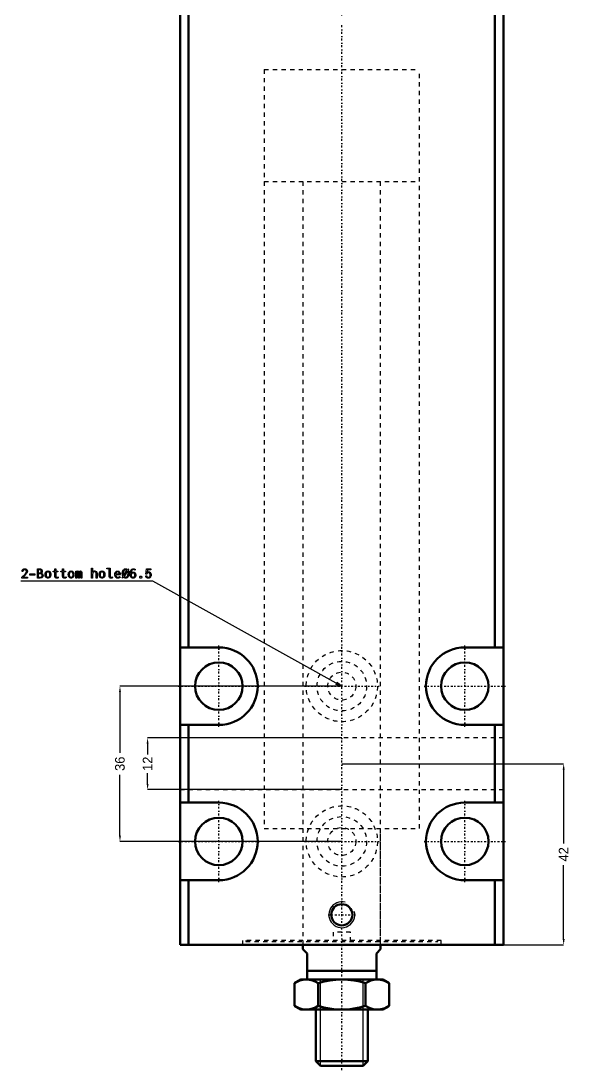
# Model space of a CAD drawing. Header units: millimetres. Extents: x -76 to 398, y -321 to 45.
# Drawn here: x -75.6 to 51.7, y -320.6 to -77.4 of the extents above; entities that cross this region are included whole.
import ezdxf

# ---------------------------------------------------------------- set-up
doc = ezdxf.new("R2010")
doc.units = ezdxf.units.MM
doc.linetypes.add('Center', pattern=[1.5, 0.45, -0.5, 0.05, -0.5])
doc.linetypes.add('Dashed', pattern=[2, 1, -1])
for name, color, linetype, lineweight in [('2d ConnectionPoints', 7, 'Continuous', 50), ('AM_0', 7, 'Continuous', 50), ('AM_5', 3, 'Continuous', 25), ('AM_7', 7, 'Center', 25), ('AM_9', 6, 'Dashed', 25)]:
    doc.layers.add(name, color=color, linetype=linetype, lineweight=lineweight)
doc.dimstyles.new('ISO-25', dxfattribs={"dimtxt": 2.5, "dimasz": 2.5, "dimexe": 1.25, "dimexo": 0.625, "dimtad": 1, "dimtxsty": 'Standard', "dimcen": 2.5, "dimadec": 0, "dimazin": 0, "dimtfac": 1, "dimtmove": 0, "dimatfit": 3, "dimfxl": 1, "dimarcsym": 0})

# ---------------------------------------------------------------- blocks, each defined once
blk = doc.blocks.new('1_JECN_M20_EX_32_150ST_rod_0_in_JECN_M20_EX_32_150ST_0__4')
at = {"layer": 'AM_0'}
for p, q in [((-9, 0), (-9, -1)), ((9, -1), (9, 0)), ((-8, -2), (-9, -1)), ((-8, -8), (-8, -2)), ((9, -1), (8, -2)), ((8, -2), (8, -8)), ((-8, -6), (8, -6)), ((-9.5, -8), (-10.97, -8.85)), ((-10.97, -8.85), (-10.97, -14.15)), ((-9.5, -8), (9.5, -8)), ((-5.48, -8.85), (-5.48, -14.15)), ((5.48, -8.85), (5.48, -14.15)), ((10.97, -8.85), (9.5, -8)), ((10.97, -8.85), (10.97, -14.15)), ((-10.97, -14.15), (-9.5, -15)), ((9.5, -15), (10.97, -14.15)), ((-9.5, -15), (9.5, -15)), ((-6, -15), (-6, -26.93)), ((6, -26.93), (6, -15)), ((-6, -26.93), (6, -26.93)), ((-6, -26.93), (-4.93, -28)), ((-4.93, -28), (4.93, -28)), ((4.93, -28), (6, -26.93))]:
    blk.add_line(p, q, dxfattribs=at)
for points in [[(-8.23, -8), (-8.42, -8), (-9.06, -8.08), (-9.7, -8.26), (-10.34, -8.52), (-10.97, -8.85)], [(-5.48, -8.85), (-6.15, -8.5), (-6.83, -8.23), (-7.53, -8.06), (-8.23, -8)], [(0, -8), (-0.03, -8), (-1.4, -8.06), (-2.76, -8.23), (-4.13, -8.5), (-5.48, -8.85)], [(5.48, -8.85), (4.15, -8.5), (2.8, -8.23), (1.4, -8.06), (0, -8)], [(8.23, -8), (8.03, -8), (7.39, -8.08), (6.76, -8.26), (6.12, -8.52), (5.48, -8.85)], [(10.97, -8.85), (10.3, -8.5), (9.63, -8.23), (8.93, -8.06), (8.23, -8)], [(-10.97, -14.15), (-10.3, -14.5), (-9.63, -14.77), (-8.93, -14.94), (-8.23, -15)], [(-8.23, -15), (-8.03, -15), (-7.39, -14.92), (-6.76, -14.74), (-6.12, -14.48), (-5.48, -14.15)], [(-5.48, -14.15), (-4.15, -14.5), (-2.8, -14.77), (-1.4, -14.94), (0, -15)], [(0, -15), (0.03, -15), (1.4, -14.94), (2.76, -14.77), (4.13, -14.5), (5.48, -14.15)], [(5.48, -14.15), (6.15, -14.5), (6.83, -14.77), (7.53, -14.94), (8.23, -15)], [(8.23, -15), (8.42, -15), (9.06, -14.92), (9.7, -14.74), (10.34, -14.48), (10.97, -14.15)]]:
    blk.add_lwpolyline(points, dxfattribs=at)
at = {"layer": 'AM_5'}
for p, q in [((-4.93, -28), (-4.93, -8)), ((4.93, -28), (4.93, -8))]:
    blk.add_line(p, q, dxfattribs=at)
at = {"layer": 'AM_7'}
blk.add_line((0, -29), (0, 213.55), dxfattribs=at)
at = {"layer": 'AM_9'}
for p, q in [((-18, 203), (18, 203)), ((-18, 203), (-18, 177)), ((18, 177), (18, 203)), ((-18, 177), (18, 177)), ((-9, 177), (-9, 0)), ((9, 0), (9, 177))]:
    blk.add_line(p, q, dxfattribs=at)
blk = doc.blocks.new('2_JECN_M20_EX_32_150ST__body_0_in_JECN_M20_EX_32_150ST_0__4')
at = {"layer": 'AM_0'}
for p, q in [((37.5, 226), (-37.5, 226)), ((-37.5, 226), (-37.5, 0)), ((-35.5, 226), (-35.5, 69)), ((35.5, 226), (35.5, 69)), ((37.5, 226), (37.5, 0)), ((-28.5, 69), (-37.5, 69)), ((37.5, 69), (28.5, 69)), ((-37.5, 51), (-28.5, 51)), ((-35.5, 51), (-35.5, 33)), ((28.5, 51), (37.5, 51)), ((35.5, 51), (35.5, 33)), ((-28.5, 33), (-37.5, 33)), ((37.5, 33), (28.5, 33)), ((-37.5, 15), (-28.5, 15)), ((-35.5, 15), (-35.5, 0)), ((28.5, 15), (37.5, 15)), ((35.5, 15), (35.5, 0)), ((37.5, 0), (-37.5, 0))]:
    blk.add_line(p, q, dxfattribs=at)
for centre, radius in [((0, 220), 2.4585), ((-28.5, 60), 5.5), ((28.5, 60), 5.5), ((-28.5, 24), 5.5), ((28.5, 24), 5.5), ((0, 7), 2.4585)]:
    blk.add_circle(centre, radius, dxfattribs=at)
for centre, start, end in [((-28.5, 60), 270, 90), ((28.5, 60), 90, 270), ((-28.5, 24), 270, 90), ((28.5, 24), 90, 270)]:
    blk.add_arc(centre, 9, start, end, dxfattribs=at)
at = {"layer": 'AM_5', "linetype": 'Dashed'}
for p, q in [((-3.8615, 226), (-3.8615, 216)), ((3.8615, 226), (3.8615, 216)), ((-3.2805, 216), (-3.8615, 216)), ((3.2805, 216), (3.8615, 216))]:
    blk.add_line(p, q, dxfattribs=at)
at = {"layer": 'AM_5'}
for centre in [(0, 220), (0, 7)]:
    blk.add_arc(centre, 3, 75, 15, dxfattribs=at)
at = {"layer": 'AM_7'}
for p, q in [((0, 215.5), (0, 226.5)), ((-3.15, 220), (3.15, 220)), ((-28.5, 50.55), (-28.5, 69.45)), ((28.5, 50.55), (28.5, 69.45)), ((-37.95, 60), (-19.05, 60)), ((-8.6625, 60), (8.6625, 60)), ((19.05, 60), (37.95, 60)), ((-28.5, 14.55), (-28.5, 33.45)), ((28.5, 14.55), (28.5, 33.45)), ((-37.95, 24), (-19.05, 24)), ((-8.6625, 24), (8.6625, 24)), ((19.05, 24), (37.95, 24)), ((-3.15, 7), (3.15, 7))]:
    blk.add_line(p, q, dxfattribs=at)
at = {"layer": 'AM_9'}
for p, q in [((-3.8615, 226), (-3.2805, 225.419)), ((-3.2805, 225.419), (-3.2805, 216)), ((-3.2805, 225.419), (3.2805, 225.419)), ((3.2805, 225.419), (3.8615, 226)), ((3.2805, 216), (3.2805, 225.419)), ((-3.2805, 216), (3.2805, 216)), ((-18, 203), (18, 203)), ((-18, 203), (-18, 27)), ((18, 27), (18, 203)), ((37.5, 48), (-37.5, 48)), ((37.5, 36), (-37.5, 36)), ((-18, 27), (18, 27)), ((-9, 27), (-9, 0.8)), ((9, 0.8), (9, 27)), ((2, 3), (-2, 3)), ((-2, 3), (-2, 0.8)), ((2, 0.8), (2, 3)), ((23, 1), (-23, 1)), ((-23, 1), (-23, 0)), ((-22.25, 1), (-22.25, 0.8)), ((-22.25, 0.8), (22.25, 0.8)), ((22.25, 0.8), (22.25, 1)), ((23, 0), (23, 1))]:
    blk.add_line(p, q, dxfattribs=at)
for centre, radius in [((0, 60), 8.25), ((0, 60), 5.75), ((0, 60), 3.25), ((0, 24), 8.25), ((0, 24), 5.75), ((0, 24), 3.25)]:
    blk.add_circle(centre, radius, dxfattribs=at)
blk = doc.blocks.new('*D17')
at = {"layer": 'AM_5', "color": 0, "lineweight": -2}
for p, q in [((-1.2, -231.64), (-52.62, -231.64)), ((-52.62, -232.99), (-52.62, -247.1)), ((-52.62, -266.3), (-52.62, -252.18)), ((-1.2, -267.64), (-52.62, -267.64))]:
    blk.add_line(p, q, dxfattribs=at)
at = {"layer": 'AM_5', "color": 0}
for points in [[(-52.39, -232.99), (-52.84, -232.99), (-52.62, -231.64)], [(-52.84, -266.3), (-52.39, -266.3), (-52.62, -267.64)]]:
    blk.add_solid(points, dxfattribs=at)
at = {"layer": 'Defpoints', "color": 0}
for p in [(-1.2, -231.64), (-52.62, -267.64), (-1.2, -267.64)]:
    blk.add_point(p, dxfattribs=at)
at = {"layer": 'AM_5', "color": 0, "insert": (-52.62, -249.64), "char_height": 2.24, "attachment_point": 5, "rotation": 90}
blk.add_mtext('36', dxfattribs=at)
blk = doc.blocks.new('*D18')
at = {"layer": 'AM_5', "color": 0, "lineweight": -2}
for p, q in [((-1.2, -249.64), (50.22, -249.64)), ((50.22, -250.99), (50.22, -268.1)), ((50.22, -290.3), (50.22, -273.18)), ((36.3, -291.64), (50.22, -291.64))]:
    blk.add_line(p, q, dxfattribs=at)
at = {"layer": 'AM_5', "color": 0}
for points in [[(50.45, -250.99), (50, -250.99), (50.22, -249.64)], [(50, -290.3), (50.45, -290.3), (50.22, -291.64)]]:
    blk.add_solid(points, dxfattribs=at)
at = {"layer": 'Defpoints', "color": 0}
for p in [(-1.2, -249.64), (50.22, -249.64), (36.3, -291.64)]:
    blk.add_point(p, dxfattribs=at)
at = {"layer": 'AM_5', "color": 0, "insert": (50.22, -270.64), "char_height": 2.24, "attachment_point": 5, "rotation": 90}
blk.add_mtext('42', dxfattribs=at)
blk = doc.blocks.new('*D19')
at = {"layer": 'AM_5', "color": 0, "lineweight": -2}
for p, q in [((-1.2, -243.64), (-46.22, -243.64)), ((-46.22, -244.99), (-46.22, -247.48)), ((-46.22, -254.3), (-46.22, -251.81)), ((-1.2, -255.64), (-46.22, -255.64))]:
    blk.add_line(p, q, dxfattribs=at)
at = {"layer": 'AM_5', "color": 0}
for points in [[(-45.99, -244.99), (-46.44, -244.99), (-46.22, -243.64)], [(-46.44, -254.3), (-45.99, -254.3), (-46.22, -255.64)]]:
    blk.add_solid(points, dxfattribs=at)
at = {"layer": 'Defpoints', "color": 0}
for p in [(-46.22, -243.64), (-1.2, -243.64), (-1.2, -255.64)]:
    blk.add_point(p, dxfattribs=at)
at = {"layer": 'AM_5', "color": 0, "insert": (-46.22, -249.64), "char_height": 2.24, "attachment_point": 5, "rotation": 90}
blk.add_mtext('12', dxfattribs=at)

msp = doc.modelspace()

# ---------------------------------------------------------------- linework, layer by layer
at = {"layer": '2d ConnectionPoints'}
msp.add_point((-1.196, -291.643), dxfattribs=at)
msp.add_point((-1.196, -291.643), dxfattribs=at)
at = {"layer": 'AM_5'}
for p, q in [((-75.56, -207.243), (-45.096, -207.243)), ((-45.096, -207.243), (-1.196, -231.643))]:
    msp.add_line(p, q, dxfattribs=at)
for points in [[(-59.183, -204.271), (-58.973, -204.271), (-58.973, -205.199), (-58.973, -205.199), (-58.936, -205.148), (-58.874, -205.082), (-58.874, -205.082), (-58.804, -205.026), (-58.752, -204.996), (-58.752, -204.996), (-58.697, -204.97), (-58.613, -204.943), (-58.613, -204.943), (-58.524, -204.929), (-58.464, -204.926), (-58.464, -204.926), (-58.273, -204.949), (-58.066, -205.069), (-58.066, -205.069), (-57.955, -205.293), (-57.934, -205.499), (-57.934, -206.571), (-58.143, -206.571), (-58.143, -205.593), (-58.143, -205.593), (-58.144, -205.535), (-58.149, -205.456), (-58.149, -205.456), (-58.158, -205.386), (-58.167, -205.344), (-58.167, -205.344), (-58.178, -205.305), (-58.204, -205.252), (-58.204, -205.252), (-58.24, -205.205), (-58.269, -205.178), (-58.269, -205.178), (-58.304, -205.154), (-58.368, -205.128), (-58.368, -205.128), (-58.447, -205.115), (-58.507, -205.112), (-58.507, -205.112), (-58.599, -205.12), (-58.717, -205.159), (-58.717, -205.159), (-58.812, -205.233), (-58.862, -205.301), (-58.862, -205.301), (-58.902, -205.383), (-58.945, -205.529), (-58.945, -205.529), (-58.969, -205.703), (-58.973, -205.834), (-58.973, -206.571), (-59.183, -206.571), (-59.183, -204.271)], [(-54.69, -206.61), (-54.69, -206.61), (-54.778, -206.605), (-54.89, -206.58), (-54.89, -206.58), (-54.98, -206.532), (-55.027, -206.487), (-55.027, -206.487), (-55.064, -206.433), (-55.105, -206.331), (-55.105, -206.331), (-55.127, -206.205), (-55.131, -206.108), (-55.131, -204.437), (-55.653, -204.437), (-55.653, -204.271), (-54.922, -204.271), (-54.922, -206.102), (-54.922, -206.102), (-54.919, -206.168), (-54.904, -206.252), (-54.904, -206.252), (-54.876, -206.316), (-54.85, -206.348), (-54.85, -206.348), (-54.819, -206.372), (-54.768, -206.399), (-54.768, -206.399), (-54.71, -206.414), (-54.667, -206.417), (-54.667, -206.417), (-54.634, -206.415), (-54.589, -206.409), (-54.589, -206.409), (-54.548, -206.396), (-54.523, -206.385), (-54.523, -206.385), (-54.499, -206.37), (-54.462, -206.344), (-54.462, -206.344), (-54.425, -206.311), (-54.401, -206.286), (-54.265, -206.427), (-54.265, -206.427), (-54.307, -206.464), (-54.367, -206.511), (-54.367, -206.511), (-54.425, -206.548), (-54.462, -206.567), (-54.462, -206.567), (-54.501, -206.583), (-54.566, -206.6), (-54.566, -206.6), (-54.638, -206.609), (-54.69, -206.61)], [(-75.27, -206.297), (-75.27, -206.297), (-75.174, -206.21), (-75.037, -206.082), (-75.037, -206.082), (-74.909, -205.958), (-74.829, -205.877), (-74.829, -205.877), (-74.752, -205.796), (-74.641, -205.669), (-74.641, -205.669), (-74.537, -205.535), (-74.471, -205.441), (-74.471, -205.441), (-74.413, -205.348), (-74.349, -205.215), (-74.349, -205.215), (-74.316, -205.091), (-74.309, -205.013), (-74.309, -205.013), (-74.311, -204.969), (-74.321, -204.907), (-74.321, -204.907), (-74.341, -204.85), (-74.359, -204.814), (-74.359, -204.814), (-74.38, -204.78), (-74.417, -204.736), (-74.417, -204.736), (-74.462, -204.699), (-74.495, -204.678), (-74.495, -204.678), (-74.53, -204.661), (-74.587, -204.642), (-74.587, -204.642), (-74.647, -204.632), (-74.689, -204.63), (-74.689, -204.63), (-74.736, -204.632), (-74.802, -204.643), (-74.802, -204.643), (-74.863, -204.662), (-74.902, -204.68), (-74.902, -204.68), (-74.937, -204.701), (-74.985, -204.74), (-74.985, -204.74), (-75.025, -204.787), (-75.047, -204.823), (-75.047, -204.823), (-75.066, -204.862), (-75.087, -204.926), (-75.087, -204.926), (-75.098, -204.995), (-75.1, -205.045), (-75.318, -205.045), (-75.318, -205.045), (-75.315, -204.97), (-75.297, -204.866), (-75.297, -204.866), (-75.264, -204.772), (-75.234, -204.715), (-75.234, -204.715), (-75.198, -204.662), (-75.134, -204.593), (-75.134, -204.593), (-75.061, -204.536), (-75.006, -204.505), (-75.006, -204.505), (-74.947, -204.479), (-74.855, -204.451), (-74.855, -204.451), (-74.757, -204.436), (-74.689, -204.434), (-74.689, -204.434), (-74.625, -204.436), (-74.533, -204.45), (-74.533, -204.45), (-74.444, -204.476), (-74.388, -204.501), (-74.388, -204.501), (-74.334, -204.53), (-74.262, -204.583), (-74.262, -204.583), (-74.2, -204.648), (-74.164, -204.697), (-74.164, -204.697), (-74.134, -204.751), (-74.101, -204.838), (-74.101, -204.838), (-74.084, -204.934), (-74.08, -205.003), (-74.08, -205.003), (-74.085, -205.081), (-74.111, -205.2), (-74.111, -205.2), (-74.16, -205.323), (-74.204, -205.406), (-74.204, -205.406), (-74.255, -205.489), (-74.338, -205.61), (-74.338, -205.61), (-74.429, -205.725), (-74.493, -205.799), (-74.493, -205.799), (-74.563, -205.874), (-74.679, -205.995), (-74.679, -205.995), (-74.81, -206.127), (-74.906, -206.222), (-75.06, -206.373), (-74.018, -206.374), (-74.018, -206.571), (-75.347, -206.571), (-75.347, -206.367), (-75.27, -206.297)], [(-73.477, -205.633), (-72.312, -205.633), (-72.312, -205.895), (-73.477, -205.895), (-73.477, -205.633)], [(-71.762, -204.46), (-71.22, -204.46), (-71.22, -204.46), (-71.16, -204.462), (-71.073, -204.472), (-71.073, -204.472), (-70.991, -204.492), (-70.938, -204.509), (-70.938, -204.509), (-70.889, -204.532), (-70.821, -204.576), (-70.821, -204.576), (-70.762, -204.632), (-70.728, -204.676), (-70.728, -204.676), (-70.699, -204.726), (-70.667, -204.812), (-70.667, -204.812), (-70.65, -204.912), (-70.646, -204.987), (-70.646, -204.987), (-70.648, -205.04), (-70.654, -205.111), (-70.654, -205.111), (-70.665, -205.173), (-70.676, -205.209), (-70.676, -205.209), (-70.688, -205.242), (-70.711, -205.286), (-70.711, -205.286), (-70.738, -205.324), (-70.758, -205.346), (-70.758, -205.346), (-70.781, -205.367), (-70.821, -205.398), (-70.821, -205.398), (-70.868, -205.429), (-70.903, -205.45), (-70.903, -205.45), (-70.737, -205.502), (-70.558, -205.63), (-70.558, -205.63), (-70.461, -205.821), (-70.443, -205.983), (-70.443, -205.983), (-70.451, -206.107), (-70.496, -206.263), (-70.496, -206.263), (-70.58, -206.383), (-70.657, -206.442), (-70.657, -206.442), (-70.747, -206.489), (-70.898, -206.539), (-70.898, -206.539), (-71.068, -206.566), (-71.191, -206.571), (-71.762, -206.571), (-71.762, -204.46)], [(-71.325, -205.386), (-71.325, -205.386), (-71.245, -205.382), (-71.138, -205.365), (-71.138, -205.365), (-71.045, -205.332), (-70.992, -205.302), (-70.992, -205.302), (-70.947, -205.263), (-70.899, -205.186), (-70.899, -205.186), (-70.873, -205.085), (-70.868, -205.004), (-70.868, -205.004), (-70.872, -204.93), (-70.897, -204.837), (-70.897, -204.837), (-70.942, -204.766), (-70.984, -204.731), (-70.984, -204.731), (-71.034, -204.703), (-71.119, -204.674), (-71.119, -204.674), (-71.217, -204.658), (-71.29, -204.655), (-71.546, -204.655), (-71.546, -205.386), (-71.325, -205.386)], [(-71.267, -206.385), (-71.267, -206.385), (-71.197, -206.384), (-71.101, -206.378), (-71.101, -206.378), (-71.013, -206.368), (-70.96, -206.359), (-70.96, -206.359), (-70.911, -206.346), (-70.843, -206.318), (-70.843, -206.318), (-70.783, -206.277), (-70.747, -206.244), (-70.747, -206.244), (-70.716, -206.205), (-70.682, -206.133), (-70.682, -206.133), (-70.664, -206.045), (-70.661, -205.977), (-70.661, -205.977), (-70.667, -205.892), (-70.696, -205.784), (-70.696, -205.784), (-70.75, -205.7), (-70.799, -205.658), (-70.799, -205.658), (-70.859, -205.625), (-70.963, -205.589), (-70.963, -205.589), (-71.085, -205.57), (-71.176, -205.566), (-71.546, -205.566), (-71.546, -206.385), (-71.267, -206.385)], [(-69.31, -206.586), (-69.31, -206.586), (-69.387, -206.582), (-69.496, -206.56), (-69.496, -206.56), (-69.596, -206.52), (-69.658, -206.484), (-69.658, -206.484), (-69.715, -206.439), (-69.791, -206.36), (-69.791, -206.36), (-69.855, -206.266), (-69.89, -206.195), (-69.89, -206.195), (-69.92, -206.117), (-69.952, -205.992), (-69.952, -205.992), (-69.969, -205.856), (-69.973, -205.759), (-69.973, -205.759), (-69.969, -205.662), (-69.952, -205.526), (-69.952, -205.526), (-69.921, -205.401), (-69.892, -205.325), (-69.892, -205.325), (-69.857, -205.254), (-69.794, -205.161), (-69.794, -205.161), (-69.718, -205.083), (-69.661, -205.04), (-69.661, -205.04), (-69.599, -205.004), (-69.498, -204.965), (-69.498, -204.965), (-69.387, -204.944), (-69.307, -204.94), (-69.307, -204.94), (-69.228, -204.944), (-69.118, -204.965), (-69.118, -204.965), (-69.017, -205.004), (-68.956, -205.04), (-68.956, -205.04), (-68.899, -205.083), (-68.824, -205.161), (-68.824, -205.161), (-68.762, -205.254), (-68.727, -205.325), (-68.727, -205.325), (-68.698, -205.401), (-68.668, -205.526), (-68.668, -205.526), (-68.651, -205.662), (-68.648, -205.759), (-68.648, -205.759), (-68.651, -205.856), (-68.668, -205.992), (-68.668, -205.992), (-68.7, -206.117), (-68.729, -206.195), (-68.729, -206.195), (-68.765, -206.266), (-68.828, -206.36), (-68.828, -206.36), (-68.903, -206.439), (-68.961, -206.484), (-68.961, -206.484), (-69.023, -206.52), (-69.123, -206.56), (-69.123, -206.56), (-69.232, -206.582), (-69.31, -206.586)], [(-69.319, -206.402), (-69.319, -206.402), (-69.266, -206.399), (-69.191, -206.383), (-69.191, -206.383), (-69.122, -206.353), (-69.079, -206.326), (-69.079, -206.326), (-69.04, -206.292), (-68.988, -206.233), (-68.988, -206.233), (-68.945, -206.161), (-68.92, -206.107), (-68.92, -206.107), (-68.9, -206.048), (-68.877, -205.953), (-68.877, -205.953), (-68.865, -205.848), (-68.863, -205.773), (-68.863, -205.773), (-68.865, -205.695), (-68.877, -205.587), (-68.877, -205.587), (-68.899, -205.488), (-68.919, -205.427), (-68.919, -205.427), (-68.944, -205.372), (-68.987, -205.298), (-68.987, -205.298), (-69.039, -205.237), (-69.078, -205.204), (-69.078, -205.204), (-69.12, -205.176), (-69.19, -205.146), (-69.19, -205.146), (-69.265, -205.13), (-69.319, -205.127), (-69.319, -205.127), (-69.37, -205.13), (-69.442, -205.146), (-69.442, -205.146), (-69.508, -205.177), (-69.549, -205.205), (-69.549, -205.205), (-69.587, -205.238), (-69.637, -205.3), (-69.637, -205.3), (-69.679, -205.373), (-69.703, -205.43), (-69.703, -205.43), (-69.722, -205.49), (-69.744, -205.59), (-69.744, -205.59), (-69.755, -205.698), (-69.757, -205.776), (-69.757, -205.776), (-69.755, -205.851), (-69.744, -205.956), (-69.744, -205.956), (-69.722, -206.051), (-69.703, -206.109), (-69.703, -206.109), (-69.679, -206.163), (-69.637, -206.234), (-69.637, -206.234), (-69.587, -206.294), (-69.549, -206.326), (-69.549, -206.326), (-69.508, -206.354), (-69.442, -206.383), (-69.442, -206.383), (-69.37, -206.399), (-69.319, -206.402)], [(-67.298, -206.603), (-67.298, -206.603), (-67.349, -206.601), (-67.418, -206.589), (-67.418, -206.589), (-67.48, -206.568), (-67.517, -206.548), (-67.517, -206.548), (-67.551, -206.525), (-67.596, -206.483), (-67.596, -206.483), (-67.632, -206.434), (-67.652, -206.397), (-67.652, -206.397), (-67.668, -206.357), (-67.686, -206.293), (-67.686, -206.293), (-67.695, -206.224), (-67.697, -206.175), (-67.697, -205.173), (-68.099, -205.173), (-68.099, -204.969), (-67.697, -204.969), (-67.697, -204.442), (-67.488, -204.442), (-67.488, -204.969), (-67.033, -204.969), (-67.033, -205.173), (-67.488, -205.173), (-67.488, -206.102), (-67.488, -206.102), (-67.487, -206.139), (-67.482, -206.189), (-67.482, -206.189), (-67.474, -206.233), (-67.466, -206.258), (-67.466, -206.258), (-67.456, -206.281), (-67.435, -206.311), (-67.435, -206.311), (-67.407, -206.336), (-67.384, -206.35), (-67.384, -206.35), (-67.358, -206.361), (-67.31, -206.374), (-67.31, -206.374), (-67.252, -206.38), (-67.208, -206.382), (-67.208, -206.382), (-67.176, -206.38), (-67.108, -206.37), (-67.108, -206.37), (-67.015, -206.352), (-66.94, -206.335), (-66.911, -206.329), (-66.911, -206.548), (-66.911, -206.548), (-66.953, -206.557), (-67.013, -206.569), (-67.013, -206.569), (-67.073, -206.58), (-67.111, -206.587), (-67.111, -206.587), (-67.149, -206.593), (-67.206, -206.599), (-67.206, -206.599), (-67.261, -206.602), (-67.298, -206.603)], [(-65.506, -206.603), (-65.506, -206.603), (-65.557, -206.601), (-65.626, -206.589), (-65.626, -206.589), (-65.688, -206.568), (-65.725, -206.548), (-65.725, -206.548), (-65.759, -206.525), (-65.804, -206.483), (-65.804, -206.483), (-65.84, -206.434), (-65.86, -206.397), (-65.86, -206.397), (-65.876, -206.357), (-65.894, -206.293), (-65.894, -206.293), (-65.903, -206.224), (-65.905, -206.175), (-65.905, -205.173), (-66.307, -205.173), (-66.307, -204.969), (-65.905, -204.969), (-65.905, -204.442), (-65.696, -204.442), (-65.696, -204.969), (-65.241, -204.969), (-65.241, -205.173), (-65.696, -205.173), (-65.696, -206.102), (-65.696, -206.102), (-65.695, -206.139), (-65.69, -206.189), (-65.69, -206.189), (-65.682, -206.233), (-65.674, -206.258), (-65.674, -206.258), (-65.664, -206.281), (-65.643, -206.311), (-65.643, -206.311), (-65.615, -206.336), (-65.592, -206.35), (-65.592, -206.35), (-65.566, -206.361), (-65.518, -206.374), (-65.518, -206.374), (-65.46, -206.38), (-65.416, -206.382), (-65.416, -206.382), (-65.384, -206.38), (-65.316, -206.37), (-65.316, -206.37), (-65.223, -206.352), (-65.148, -206.335), (-65.119, -206.329), (-65.119, -206.548), (-65.119, -206.548), (-65.161, -206.557), (-65.221, -206.569), (-65.221, -206.569), (-65.281, -206.58), (-65.319, -206.587), (-65.319, -206.587), (-65.357, -206.593), (-65.414, -206.599), (-65.414, -206.599), (-65.469, -206.602), (-65.506, -206.603)], [(-63.934, -206.586), (-63.934, -206.586), (-64.011, -206.582), (-64.12, -206.56), (-64.12, -206.56), (-64.22, -206.52), (-64.282, -206.484), (-64.282, -206.484), (-64.339, -206.439), (-64.415, -206.36), (-64.415, -206.36), (-64.479, -206.266), (-64.514, -206.195), (-64.514, -206.195), (-64.544, -206.117), (-64.576, -205.992), (-64.576, -205.992), (-64.593, -205.856), (-64.597, -205.759), (-64.597, -205.759), (-64.593, -205.662), (-64.576, -205.526), (-64.576, -205.526), (-64.545, -205.401), (-64.516, -205.325), (-64.516, -205.325), (-64.481, -205.254), (-64.418, -205.161), (-64.418, -205.161), (-64.342, -205.083), (-64.285, -205.04), (-64.285, -205.04), (-64.223, -205.004), (-64.122, -204.965), (-64.122, -204.965), (-64.011, -204.944), (-63.931, -204.94), (-63.931, -204.94), (-63.852, -204.944), (-63.742, -204.965), (-63.742, -204.965), (-63.641, -205.004), (-63.58, -205.04), (-63.58, -205.04), (-63.523, -205.083), (-63.448, -205.161), (-63.448, -205.161), (-63.386, -205.254), (-63.351, -205.325), (-63.351, -205.325), (-63.322, -205.401), (-63.292, -205.526), (-63.292, -205.526), (-63.275, -205.662), (-63.272, -205.759), (-63.272, -205.759), (-63.275, -205.856), (-63.292, -205.992), (-63.292, -205.992), (-63.324, -206.117), (-63.353, -206.195), (-63.353, -206.195), (-63.389, -206.266), (-63.452, -206.36), (-63.452, -206.36), (-63.527, -206.439), (-63.585, -206.484), (-63.585, -206.484), (-63.647, -206.52), (-63.747, -206.56), (-63.747, -206.56), (-63.856, -206.582), (-63.934, -206.586)], [(-63.943, -206.402), (-63.943, -206.402), (-63.89, -206.399), (-63.815, -206.383), (-63.815, -206.383), (-63.746, -206.353), (-63.703, -206.326), (-63.703, -206.326), (-63.664, -206.292), (-63.612, -206.233), (-63.612, -206.233), (-63.569, -206.161), (-63.544, -206.107), (-63.544, -206.107), (-63.524, -206.048), (-63.501, -205.953), (-63.501, -205.953), (-63.489, -205.848), (-63.487, -205.773), (-63.487, -205.773), (-63.489, -205.695), (-63.501, -205.587), (-63.501, -205.587), (-63.523, -205.488), (-63.543, -205.427), (-63.543, -205.427), (-63.568, -205.372), (-63.611, -205.298), (-63.611, -205.298), (-63.663, -205.237), (-63.702, -205.204), (-63.702, -205.204), (-63.744, -205.176), (-63.814, -205.146), (-63.814, -205.146), (-63.889, -205.13), (-63.943, -205.127), (-63.943, -205.127), (-63.994, -205.13), (-64.066, -205.146), (-64.066, -205.146), (-64.132, -205.177), (-64.173, -205.205), (-64.173, -205.205), (-64.211, -205.238), (-64.261, -205.3), (-64.261, -205.3), (-64.303, -205.373), (-64.327, -205.43), (-64.327, -205.43), (-64.346, -205.49), (-64.368, -205.59), (-64.368, -205.59), (-64.379, -205.698), (-64.381, -205.776), (-64.381, -205.776), (-64.379, -205.851), (-64.368, -205.956), (-64.368, -205.956), (-64.346, -206.051), (-64.327, -206.109), (-64.327, -206.109), (-64.303, -206.163), (-64.261, -206.234), (-64.261, -206.234), (-64.211, -206.294), (-64.173, -206.326), (-64.173, -206.326), (-64.132, -206.354), (-64.066, -206.383), (-64.066, -206.383), (-63.994, -206.399), (-63.943, -206.402)], [(-62.841, -205.363), (-62.841, -205.363), (-62.841, -205.328), (-62.842, -205.273), (-62.842, -205.273), (-62.844, -205.215), (-62.846, -205.174), (-62.846, -205.174), (-62.848, -205.132), (-62.852, -205.071), (-62.852, -205.071), (-62.856, -205.01), (-62.859, -204.969), (-62.658, -204.969), (-62.64, -205.162), (-62.64, -205.162), (-62.624, -205.118), (-62.595, -205.061), (-62.595, -205.061), (-62.563, -205.016), (-62.54, -204.993), (-62.54, -204.993), (-62.514, -204.974), (-62.469, -204.953), (-62.469, -204.953), (-62.419, -204.942), (-62.381, -204.94), (-62.381, -204.94), (-62.298, -204.953), (-62.203, -205.02), (-62.203, -205.02), (-62.144, -205.143), (-62.125, -205.258), (-62.125, -205.258), (-62.113, -205.209), (-62.092, -205.145), (-62.092, -205.145), (-62.066, -205.092), (-62.047, -205.062), (-62.047, -205.062), (-62.026, -205.036), (-61.991, -205.004), (-61.991, -205.004), (-61.954, -204.98), (-61.928, -204.968), (-61.928, -204.968), (-61.9, -204.959), (-61.856, -204.949), (-61.856, -204.949), (-61.807, -204.944), (-61.772, -204.943), (-61.772, -204.943), (-61.648, -204.966), (-61.512, -205.085), (-61.512, -205.085), (-61.44, -205.307), (-61.426, -205.511), (-61.426, -206.571), (-61.641, -206.571), (-61.641, -205.537), (-61.641, -205.537), (-61.643, -205.462), (-61.654, -205.363), (-61.654, -205.363), (-61.673, -205.28), (-61.69, -205.234), (-61.69, -205.234), (-61.711, -205.197), (-61.747, -205.156), (-61.747, -205.156), (-61.788, -205.134), (-61.819, -205.13), (-61.819, -205.13), (-61.839, -205.131), (-61.869, -205.141), (-61.869, -205.141), (-61.898, -205.159), (-61.917, -205.176), (-61.917, -205.176), (-61.934, -205.197), (-61.959, -205.234), (-61.959, -205.234), (-61.979, -205.28), (-61.991, -205.314), (-61.991, -205.314), (-62.002, -205.353), (-62.013, -205.416), (-62.013, -205.416), (-62.019, -205.486), (-62.02, -205.537), (-62.02, -206.571), (-62.235, -206.571), (-62.235, -205.537), (-62.235, -205.537), (-62.237, -205.486), (-62.242, -205.416), (-62.242, -205.416), (-62.254, -205.353), (-62.264, -205.314), (-62.264, -205.314), (-62.276, -205.28), (-62.297, -205.234), (-62.297, -205.234), (-62.32, -205.197), (-62.338, -205.176), (-62.338, -205.176), (-62.357, -205.159), (-62.386, -205.141), (-62.386, -205.141), (-62.416, -205.131), (-62.436, -205.13), (-62.436, -205.13), (-62.457, -205.131), (-62.487, -205.141), (-62.487, -205.141), (-62.515, -205.159), (-62.532, -205.175), (-62.532, -205.175), (-62.549, -205.196), (-62.572, -205.233), (-62.572, -205.233), (-62.591, -205.279), (-62.602, -205.314), (-62.602, -205.314), (-62.612, -205.352), (-62.622, -205.416), (-62.622, -205.416), (-62.627, -205.486), (-62.628, -205.537), (-62.628, -206.571), (-62.841, -206.571), (-62.841, -205.363)], [(-56.766, -206.586), (-56.766, -206.586), (-56.843, -206.582), (-56.952, -206.56), (-56.952, -206.56), (-57.052, -206.52), (-57.114, -206.484), (-57.114, -206.484), (-57.171, -206.439), (-57.247, -206.36), (-57.247, -206.36), (-57.311, -206.266), (-57.346, -206.195), (-57.346, -206.195), (-57.376, -206.117), (-57.408, -205.992), (-57.408, -205.992), (-57.425, -205.856), (-57.429, -205.759), (-57.429, -205.759), (-57.425, -205.662), (-57.408, -205.526), (-57.408, -205.526), (-57.377, -205.401), (-57.348, -205.325), (-57.348, -205.325), (-57.313, -205.254), (-57.25, -205.161), (-57.25, -205.161), (-57.174, -205.083), (-57.117, -205.04), (-57.117, -205.04), (-57.055, -205.004), (-56.954, -204.965), (-56.954, -204.965), (-56.843, -204.944), (-56.763, -204.94), (-56.763, -204.94), (-56.684, -204.944), (-56.574, -204.965), (-56.574, -204.965), (-56.473, -205.004), (-56.412, -205.04), (-56.412, -205.04), (-56.355, -205.083), (-56.28, -205.161), (-56.28, -205.161), (-56.218, -205.254), (-56.183, -205.325), (-56.183, -205.325), (-56.154, -205.401), (-56.124, -205.526), (-56.124, -205.526), (-56.107, -205.662), (-56.104, -205.759), (-56.104, -205.759), (-56.107, -205.856), (-56.124, -205.992), (-56.124, -205.992), (-56.156, -206.117), (-56.185, -206.195), (-56.185, -206.195), (-56.221, -206.266), (-56.284, -206.36), (-56.284, -206.36), (-56.359, -206.439), (-56.417, -206.484), (-56.417, -206.484), (-56.479, -206.52), (-56.579, -206.56), (-56.579, -206.56), (-56.688, -206.582), (-56.766, -206.586)], [(-56.775, -206.402), (-56.775, -206.402), (-56.722, -206.399), (-56.647, -206.383), (-56.647, -206.383), (-56.578, -206.353), (-56.535, -206.326), (-56.535, -206.326), (-56.496, -206.292), (-56.444, -206.233), (-56.444, -206.233), (-56.401, -206.161), (-56.376, -206.107), (-56.376, -206.107), (-56.356, -206.048), (-56.333, -205.953), (-56.333, -205.953), (-56.321, -205.848), (-56.319, -205.773), (-56.319, -205.773), (-56.321, -205.695), (-56.333, -205.587), (-56.333, -205.587), (-56.355, -205.488), (-56.375, -205.427), (-56.375, -205.427), (-56.4, -205.372), (-56.443, -205.298), (-56.443, -205.298), (-56.495, -205.237), (-56.534, -205.204), (-56.534, -205.204), (-56.576, -205.176), (-56.646, -205.146), (-56.646, -205.146), (-56.721, -205.13), (-56.775, -205.127), (-56.775, -205.127), (-56.826, -205.13), (-56.898, -205.146), (-56.898, -205.146), (-56.964, -205.177), (-57.005, -205.205), (-57.005, -205.205), (-57.043, -205.238), (-57.093, -205.3), (-57.093, -205.3), (-57.135, -205.373), (-57.159, -205.43), (-57.159, -205.43), (-57.178, -205.49), (-57.2, -205.59), (-57.2, -205.59), (-57.211, -205.698), (-57.213, -205.776), (-57.213, -205.776), (-57.211, -205.851), (-57.2, -205.956), (-57.2, -205.956), (-57.178, -206.051), (-57.159, -206.109), (-57.159, -206.109), (-57.135, -206.163), (-57.093, -206.234), (-57.093, -206.234), (-57.043, -206.294), (-57.005, -206.326), (-57.005, -206.326), (-56.964, -206.354), (-56.898, -206.383), (-56.898, -206.383), (-56.826, -206.399), (-56.775, -206.402)], [(-53.155, -206.594), (-53.155, -206.594), (-53.218, -206.591), (-53.312, -206.573), (-53.312, -206.573), (-53.407, -206.54), (-53.469, -206.509), (-53.469, -206.509), (-53.529, -206.471), (-53.612, -206.398), (-53.612, -206.398), (-53.685, -206.307), (-53.729, -206.236), (-53.729, -206.236), (-53.766, -206.157), (-53.807, -206.023), (-53.807, -206.023), (-53.829, -205.87), (-53.833, -205.759), (-53.833, -205.759), (-53.829, -205.67), (-53.81, -205.544), (-53.81, -205.544), (-53.773, -205.425), (-53.74, -205.349), (-53.74, -205.349), (-53.7, -205.278), (-53.631, -205.183), (-53.631, -205.183), (-53.55, -205.102), (-53.49, -205.056), (-53.49, -205.056), (-53.426, -205.018), (-53.327, -204.976), (-53.327, -204.976), (-53.223, -204.953), (-53.152, -204.949), (-53.152, -204.949), (-53.081, -204.953), (-52.981, -204.975), (-52.981, -204.975), (-52.888, -205.014), (-52.831, -205.051), (-52.831, -205.051), (-52.777, -205.096), (-52.705, -205.177), (-52.705, -205.177), (-52.645, -205.276), (-52.611, -205.352), (-52.611, -205.352), (-52.582, -205.435), (-52.551, -205.572), (-52.551, -205.572), (-52.535, -205.723), (-52.531, -205.831), (-53.603, -205.831), (-53.603, -205.831), (-53.6, -205.933), (-53.577, -206.067), (-53.577, -206.067), (-53.531, -206.178), (-53.489, -206.239), (-53.489, -206.239), (-53.437, -206.289), (-53.345, -206.344), (-53.345, -206.344), (-53.235, -206.373), (-53.152, -206.379), (-53.152, -206.379), (-53.086, -206.377), (-52.996, -206.367), (-52.996, -206.367), (-52.916, -206.349), (-52.868, -206.332), (-52.868, -206.332), (-52.824, -206.313), (-52.76, -206.281), (-52.76, -206.281), (-52.702, -206.247), (-52.665, -206.222), (-52.546, -206.396), (-52.546, -206.396), (-52.59, -206.429), (-52.663, -206.475), (-52.663, -206.475), (-52.744, -206.515), (-52.803, -206.538), (-52.803, -206.538), (-52.865, -206.558), (-52.966, -206.58), (-52.966, -206.58), (-53.076, -206.592), (-53.155, -206.594)], [(-52.735, -205.63), (-52.735, -205.63), (-52.739, -205.575), (-52.752, -205.498), (-52.752, -205.498), (-52.774, -205.426), (-52.794, -205.381), (-52.794, -205.381), (-52.818, -205.34), (-52.859, -205.286), (-52.859, -205.286), (-52.907, -205.24), (-52.943, -205.215), (-52.943, -205.215), (-52.981, -205.194), (-53.043, -205.171), (-53.043, -205.171), (-53.108, -205.158), (-53.155, -205.156), (-53.155, -205.156), (-53.201, -205.158), (-53.269, -205.171), (-53.269, -205.171), (-53.332, -205.194), (-53.372, -205.215), (-53.372, -205.215), (-53.41, -205.24), (-53.461, -205.286), (-53.461, -205.286), (-53.505, -205.34), (-53.53, -205.381), (-53.53, -205.381), (-53.552, -205.426), (-53.577, -205.498), (-53.577, -205.498), (-53.594, -205.575), (-53.6, -205.63), (-52.735, -205.63)], [(-51.917, -206.224), (-51.917, -206.224), (-51.948, -206.164), (-51.987, -206.067), (-51.987, -206.067), (-52.02, -205.964), (-52.037, -205.89), (-52.037, -205.89), (-52.052, -205.815), (-52.067, -205.698), (-52.067, -205.698), (-52.076, -205.577), (-52.077, -205.495), (-52.077, -205.495), (-52.074, -205.371), (-52.054, -205.196), (-52.054, -205.196), (-52.019, -205.035), (-51.986, -204.936), (-51.986, -204.936), (-51.946, -204.844), (-51.873, -204.723), (-51.873, -204.723), (-51.786, -204.621), (-51.72, -204.563), (-51.72, -204.563), (-51.648, -204.516), (-51.529, -204.464), (-51.529, -204.464), (-51.398, -204.436), (-51.304, -204.431), (-51.304, -204.431), (-51.208, -204.436), (-51.075, -204.466), (-51.075, -204.466), (-50.953, -204.52), (-50.878, -204.57), (-50.798, -204.429), (-50.605, -204.54), (-50.72, -204.741), (-50.72, -204.741), (-50.684, -204.799), (-50.637, -204.894), (-50.637, -204.894), (-50.598, -204.998), (-50.577, -205.074), (-50.577, -205.074), (-50.559, -205.152), (-50.54, -205.276), (-50.54, -205.276), (-50.53, -205.407), (-50.528, -205.498), (-50.528, -205.498), (-50.532, -205.618), (-50.55, -205.79), (-50.55, -205.79), (-50.583, -205.952), (-50.613, -206.054), (-50.613, -206.054), (-50.651, -206.15), (-50.721, -206.279), (-50.721, -206.279), (-50.807, -206.39), (-50.873, -206.454), (-50.873, -206.454), (-50.945, -206.508), (-51.067, -206.566), (-51.067, -206.566), (-51.203, -206.597), (-51.301, -206.603), (-51.301, -206.603), (-51.411, -206.595), (-51.561, -206.556), (-51.561, -206.556), (-51.696, -206.482), (-51.776, -206.414), (-51.891, -206.612), (-52.077, -206.507), (-51.917, -206.224)], [(-51.859, -205.517), (-51.859, -205.517), (-51.856, -205.624), (-51.837, -205.776), (-51.837, -205.776), (-51.803, -205.919), (-51.772, -206.008), (-51.038, -204.739), (-51.038, -204.739), (-51.087, -204.704), (-51.164, -204.665), (-51.164, -204.665), (-51.244, -204.644), (-51.3, -204.64), (-51.3, -204.64), (-51.359, -204.645), (-51.444, -204.668), (-51.444, -204.668), (-51.526, -204.711), (-51.578, -204.751), (-51.578, -204.751), (-51.627, -204.799), (-51.693, -204.884), (-51.693, -204.884), (-51.75, -204.985), (-51.783, -205.062), (-51.783, -205.062), (-51.81, -205.144), (-51.84, -205.276), (-51.84, -205.276), (-51.856, -205.417), (-51.859, -205.517)], [(-51.312, -206.393), (-51.312, -206.393), (-51.248, -206.389), (-51.157, -206.364), (-51.157, -206.364), (-51.073, -206.317), (-51.02, -206.275), (-51.02, -206.275), (-50.97, -206.224), (-50.905, -206.135), (-50.905, -206.135), (-50.85, -206.031), (-50.819, -205.954), (-50.819, -205.954), (-50.793, -205.871), (-50.765, -205.741), (-50.765, -205.741), (-50.75, -205.605), (-50.747, -205.51), (-50.747, -205.51), (-50.748, -205.443), (-50.755, -205.346), (-50.755, -205.346), (-50.769, -205.253), (-50.782, -205.194), (-50.782, -205.194), (-50.797, -205.136), (-50.824, -205.055), (-50.824, -205.055), (-50.856, -204.98), (-50.881, -204.933), (-51.636, -206.236), (-51.636, -206.236), (-51.579, -206.293), (-51.486, -206.354), (-51.486, -206.354), (-51.384, -206.387), (-51.312, -206.393)], [(-49.591, -206.588), (-49.591, -206.588), (-49.69, -206.584), (-49.821, -206.56), (-49.821, -206.56), (-49.932, -206.515), (-49.995, -206.474), (-49.995, -206.474), (-50.05, -206.425), (-50.119, -206.339), (-50.119, -206.339), (-50.172, -206.238), (-50.198, -206.163), (-50.198, -206.163), (-50.218, -206.08), (-50.241, -205.945), (-50.241, -205.945), (-50.253, -205.794), (-50.255, -205.686), (-50.255, -205.686), (-50.248, -205.463), (-50.211, -205.166), (-50.211, -205.166), (-50.143, -204.914), (-50.079, -204.771), (-50.079, -204.771), (-50.001, -204.652), (-49.854, -204.522), (-49.854, -204.522), (-49.67, -204.453), (-49.527, -204.439), (-49.527, -204.439), (-49.458, -204.441), (-49.364, -204.452), (-49.364, -204.452), (-49.281, -204.472), (-49.231, -204.49), (-49.231, -204.49), (-49.185, -204.512), (-49.121, -204.55), (-49.121, -204.55), (-49.062, -204.593), (-49.026, -204.626), (-49.186, -204.757), (-49.186, -204.757), (-49.207, -204.733), (-49.244, -204.701), (-49.244, -204.701), (-49.288, -204.673), (-49.321, -204.657), (-49.321, -204.657), (-49.357, -204.644), (-49.416, -204.629), (-49.416, -204.629), (-49.48, -204.621), (-49.527, -204.62), (-49.527, -204.62), (-49.6, -204.626), (-49.698, -204.656), (-49.698, -204.656), (-49.781, -204.711), (-49.828, -204.763), (-49.828, -204.763), (-49.868, -204.822), (-49.919, -204.917), (-49.919, -204.917), (-49.958, -205.021), (-49.977, -205.095), (-49.977, -205.095), (-49.992, -205.173), (-50.011, -205.295), (-50.011, -205.295), (-50.026, -205.424), (-50.034, -205.514), (-50.034, -205.514), (-50.001, -205.451), (-49.946, -205.369), (-49.946, -205.369), (-49.884, -205.302), (-49.838, -205.264), (-49.838, -205.264), (-49.789, -205.234), (-49.709, -205.2), (-49.709, -205.2), (-49.623, -205.182), (-49.562, -205.179), (-49.562, -205.179), (-49.49, -205.183), (-49.388, -205.204), (-49.388, -205.204), (-49.294, -205.244), (-49.236, -205.28), (-49.236, -205.28), (-49.182, -205.323), (-49.111, -205.398), (-49.111, -205.398), (-49.051, -205.485), (-49.018, -205.549), (-49.018, -205.549), (-48.99, -205.617), (-48.961, -205.722), (-48.961, -205.722), (-48.945, -205.832), (-48.942, -205.907), (-48.942, -205.907), (-48.945, -205.986), (-48.962, -206.097), (-48.962, -206.097), (-48.995, -206.199), (-49.025, -206.263), (-49.025, -206.263), (-49.061, -206.322), (-49.125, -206.401), (-49.125, -206.401), (-49.201, -206.466), (-49.257, -206.503), (-49.257, -206.503), (-49.318, -206.534), (-49.415, -206.567), (-49.415, -206.567), (-49.518, -206.585), (-49.591, -206.588)], [(-49.588, -206.405), (-49.588, -206.405), (-49.535, -206.402), (-49.463, -206.389), (-49.463, -206.389), (-49.398, -206.364), (-49.359, -206.341), (-49.359, -206.341), (-49.323, -206.313), (-49.276, -206.264), (-49.276, -206.264), (-49.238, -206.206), (-49.217, -206.163), (-49.217, -206.163), (-49.199, -206.115), (-49.181, -206.039), (-49.181, -206.039), (-49.171, -205.957), (-49.169, -205.898), (-49.169, -205.898), (-49.17, -205.844), (-49.18, -205.765), (-49.18, -205.765), (-49.198, -205.692), (-49.214, -205.646), (-49.214, -205.646), (-49.234, -205.603), (-49.27, -205.546), (-49.27, -205.546), (-49.315, -205.497), (-49.349, -205.469), (-49.349, -205.469), (-49.387, -205.445), (-49.45, -205.42), (-49.45, -205.42), (-49.52, -205.406), (-49.571, -205.403), (-49.571, -205.403), (-49.623, -205.406), (-49.697, -205.421), (-49.697, -205.421), (-49.764, -205.448), (-49.806, -205.473), (-49.806, -205.473), (-49.844, -205.503), (-49.894, -205.556), (-49.894, -205.556), (-49.936, -205.617), (-49.959, -205.663), (-49.959, -205.663), (-49.979, -205.712), (-50, -205.791), (-50, -205.791), (-50.011, -205.875), (-50.013, -205.933), (-50.013, -205.933), (-50.011, -205.987), (-50.001, -206.063), (-50.001, -206.063), (-49.981, -206.133), (-49.964, -206.177), (-49.964, -206.177), (-49.942, -206.218), (-49.903, -206.273), (-49.903, -206.273), (-49.855, -206.319), (-49.819, -206.345), (-49.819, -206.345), (-49.779, -206.366), (-49.713, -206.39), (-49.713, -206.39), (-49.641, -206.403), (-49.588, -206.405)], [(-47.808, -206.612), (-47.808, -206.612), (-47.85, -206.609), (-47.907, -206.595), (-47.907, -206.595), (-47.957, -206.568), (-47.985, -206.544), (-47.985, -206.544), (-48.009, -206.515), (-48.036, -206.465), (-48.036, -206.465), (-48.05, -206.407), (-48.052, -206.364), (-48.052, -206.364), (-48.05, -206.321), (-48.036, -206.263), (-48.036, -206.263), (-48.009, -206.213), (-47.985, -206.184), (-47.985, -206.184), (-47.957, -206.16), (-47.907, -206.134), (-47.907, -206.134), (-47.85, -206.119), (-47.808, -206.117), (-47.808, -206.117), (-47.765, -206.119), (-47.707, -206.134), (-47.707, -206.134), (-47.657, -206.16), (-47.628, -206.184), (-47.628, -206.184), (-47.603, -206.213), (-47.577, -206.263), (-47.577, -206.263), (-47.563, -206.321), (-47.56, -206.364), (-47.56, -206.364), (-47.563, -206.407), (-47.577, -206.464), (-47.577, -206.464), (-47.603, -206.514), (-47.628, -206.543), (-47.628, -206.543), (-47.657, -206.568), (-47.707, -206.595), (-47.707, -206.595), (-47.765, -206.609), (-47.808, -206.612)], [(-46.045, -206.597), (-46.045, -206.597), (-46.11, -206.595), (-46.204, -206.583), (-46.204, -206.583), (-46.292, -206.561), (-46.348, -206.541), (-46.348, -206.541), (-46.4, -206.516), (-46.469, -206.47), (-46.469, -206.47), (-46.529, -206.412), (-46.564, -206.367), (-46.564, -206.367), (-46.593, -206.318), (-46.624, -206.234), (-46.624, -206.234), (-46.641, -206.139), (-46.645, -206.07), (-46.417, -206.07), (-46.417, -206.07), (-46.413, -206.136), (-46.391, -206.221), (-46.391, -206.221), (-46.35, -206.291), (-46.312, -206.329), (-46.312, -206.329), (-46.267, -206.361), (-46.19, -206.395), (-46.19, -206.395), (-46.102, -206.413), (-46.036, -206.417), (-46.036, -206.417), (-45.98, -206.414), (-45.903, -206.397), (-45.903, -206.397), (-45.835, -206.367), (-45.794, -206.34), (-45.794, -206.34), (-45.758, -206.307), (-45.711, -206.25), (-45.711, -206.25), (-45.673, -206.185), (-45.653, -206.137), (-45.653, -206.137), (-45.637, -206.086), (-45.619, -206.006), (-45.619, -206.006), (-45.61, -205.922), (-45.608, -205.863), (-45.608, -205.863), (-45.61, -205.81), (-45.619, -205.732), (-45.619, -205.732), (-45.636, -205.657), (-45.652, -205.609), (-45.652, -205.609), (-45.671, -205.564), (-45.707, -205.502), (-45.707, -205.502), (-45.75, -205.449), (-45.784, -205.418), (-45.784, -205.418), (-45.821, -205.392), (-45.884, -205.363), (-45.884, -205.363), (-45.953, -205.348), (-46.004, -205.345), (-46.004, -205.345), (-46.058, -205.349), (-46.134, -205.367), (-46.134, -205.367), (-46.205, -205.402), (-46.249, -205.434), (-46.249, -205.434), (-46.288, -205.472), (-46.337, -205.539), (-46.337, -205.539), (-46.374, -205.618), (-46.391, -205.677), (-46.613, -205.677), (-46.461, -204.454), (-45.433, -204.454), (-45.433, -204.643), (-46.254, -204.643), (-46.348, -205.344), (-46.348, -205.344), (-46.317, -205.306), (-46.269, -205.257), (-46.269, -205.257), (-46.218, -205.216), (-46.183, -205.194), (-46.183, -205.194), (-46.146, -205.176), (-46.087, -205.157), (-46.087, -205.157), (-46.021, -205.146), (-45.975, -205.144), (-45.975, -205.144), (-45.903, -205.148), (-45.804, -205.168), (-45.804, -205.168), (-45.713, -205.206), (-45.657, -205.24), (-45.657, -205.24), (-45.606, -205.281), (-45.54, -205.354), (-45.54, -205.354), (-45.484, -205.438), (-45.454, -205.502), (-45.454, -205.502), (-45.428, -205.569), (-45.401, -205.676), (-45.401, -205.676), (-45.387, -205.79), (-45.384, -205.869), (-45.384, -205.869), (-45.387, -205.953), (-45.404, -206.071), (-45.404, -206.071), (-45.437, -206.18), (-45.467, -206.249), (-45.467, -206.249), (-45.503, -206.312), (-45.566, -206.395), (-45.566, -206.395), (-45.642, -206.466), (-45.7, -206.506), (-45.7, -206.506), (-45.761, -206.539), (-45.861, -206.574), (-45.861, -206.574), (-45.969, -206.594), (-46.045, -206.597)], [(-1.196, -231.643), (-2.501, -231.225), (-2.24, -230.755), (-1.196, -231.643)]]:
    msp.add_lwpolyline(points, dxfattribs=at)

# ---------------------------------------------------------------- block references
for name in ['2_JECN_M20_EX_32_150ST__body_0_in_JECN_M20_EX_32_150ST_0__4', '1_JECN_M20_EX_32_150ST_rod_0_in_JECN_M20_EX_32_150ST_0__4']:
    msp.add_blockref(name, (-1.196, -291.643))

# ---------------------------------------------------------------- dimensions: what is measured, and where the dimension line sits
for base, p1, p2, text, picture, middle in [((-52.616, -267.643), (-1.196, -231.643), (-1.196, -267.643), '36', '*D17', (-52.616, -249.643)), ((-46.216, -243.643), (-1.196, -255.643), (-1.196, -243.643), '12', '*D19', (-46.216, -249.643)), ((50.224, -249.643), (36.304, -291.643), (-1.196, -249.643), '42', '*D18', (50.224, -270.643))]:
    dim = msp.add_linear_dim(base=base, p1=p1, p2=p2, angle=90, text=text, dimstyle='ISO-25', override={"dimtxt": 2.24, "dimasz": 1.344, "dimexe": 0, "dimexo": 0, "dimgap": 0.672}, dxfattribs=at)
    dim.commit()
    dim.dimension.update_dxf_attribs({"geometry": picture, "text_midpoint": middle, "dimtype": 160, "text_rotation": 90})

doc.saveas('drawing.dxf')
